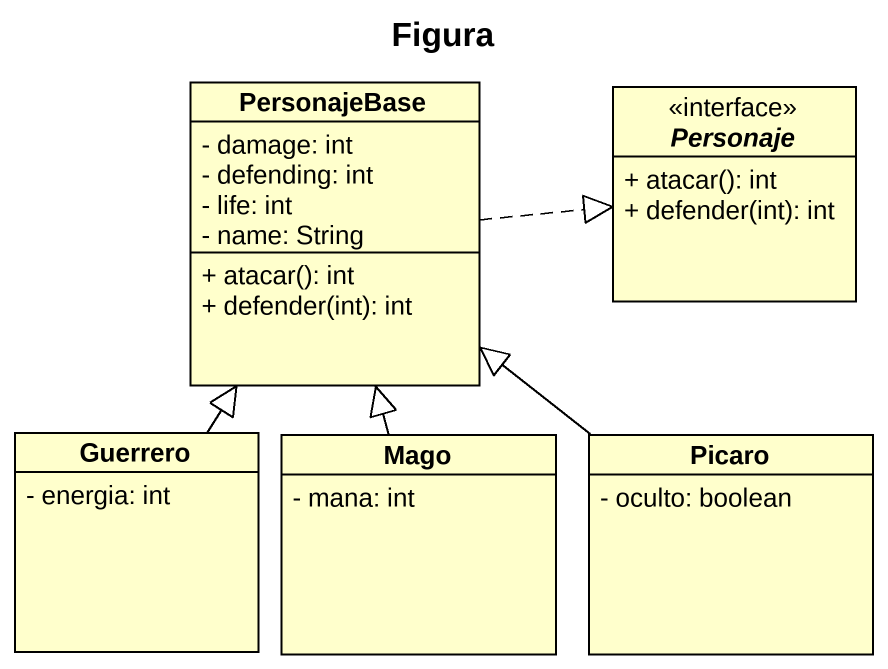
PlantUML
@startuml
title Figura
hide circle
hide empty members
skinparam classAttributeIconSize 0
class PersonajeBase {
  - damage: int
  - defending: int
  - life: int
  - name: String
  + atacar(): int
  + defender(int): int
}
interface Personaje <<interface>> {
  + atacar(): int
  + defender(int): int
}
class Guerrero {
  - energia: int
}
class Mago {
  - mana: int
}
class Picaro {
  - oculto: boolean
}
PersonajeBase .right.|> Personaje
Guerrero -up-|> PersonajeBase
Mago -up-|> PersonajeBase
Picaro -up-|> PersonajeBase
@enduml
